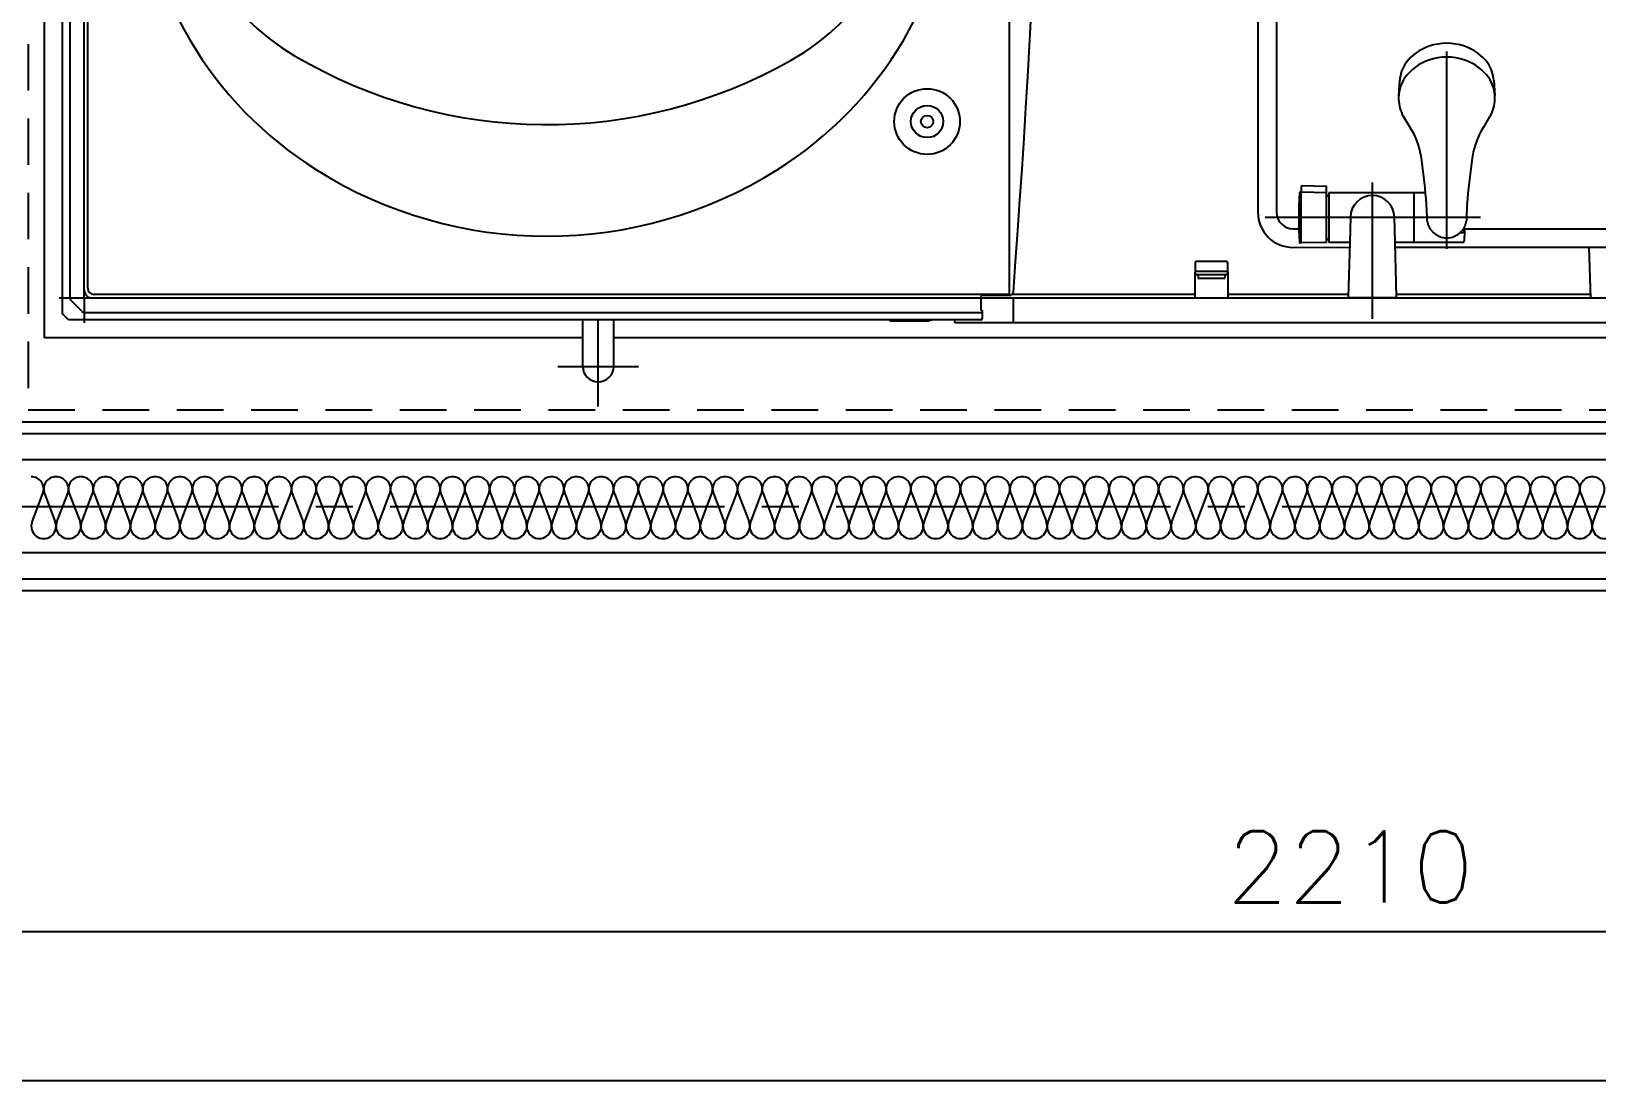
# Model space of a CAD drawing. Header units: millimetres. Extents: x 8300 to 98248, y -10383 to 40000.
# Drawn here: x 27130 to 28394, y 11837 to 12683 of the extents above; entities that cross this region are included whole.
import ezdxf
from ezdxf.enums import TextEntityAlignment as Align

# ---------------------------------------------------------------- set-up
doc = ezdxf.new("R2010")
doc.units = ezdxf.units.MM
doc.header["$LTSCALE"] = 300
doc.linetypes.add('CADEWA_LINE5', pattern=[1.2, 0.9, -0.1, 0.1, -0.1])
doc.linetypes.add('DASH-S', pattern=[0.2, 0.125, -0.075])
doc.layers.add('K建0_壁', color=7, linetype='CONTINUOUS')
doc.styles.add('txt2', font='txt.shx', dxfattribs={"width": 1.197332, "bigfont": 'extfont2'})

msp = doc.modelspace()

# ---------------------------------------------------------------- linework, layer by layer
at = {"layer": 'K建0_壁', "color": 250, "linetype": 'Continuous', "lineweight": -3}
for p, q in [((27141, 12436), (27141, 14100)), ((27155.5, 12455.5), (27155.5, 14080.5)), ((27161.5, 14067.6), (27161.5, 12468.4)), ((27173, 12468), (27173, 14068)), ((27920, 12471), (27920, 14065)), ((27176, 12476), (27176, 14060)), ((28120.5, 12741.4), (28120.5, 12537.3)), ((28135.5, 12741.2), (28135.5, 12537.5)), ((28273, 12507.7), (28273, 12667)), ((28234.2, 12631.6), (28235.1, 12643.8)), ((28310.9, 12643.8), (28311.8, 12631.6)), ((28237.9, 12614.7), (28243.2, 12606)), ((28302.8, 12606), (28308.1, 12614.7)), ((28213, 12451.3), (28213, 12561.4)), ((28154.5, 12553.4), (28155.2, 12553.4)), ((28155.5, 12558.2), (28155.5, 12553.1)), ((28155.5, 12512.9), (28155.5, 12553.1)), ((28175.7, 12558.1), (28155.8, 12558.5)), ((28175.7, 12553), (28155.8, 12553.4)), ((28176, 12552.7), (28176, 12557.8)), ((28249.7, 12553), (28177.7, 12553)), ((28246.7, 12513), (28246.7, 12553)), ((28255.8, 12553), (28249.7, 12553)), ((28300.1, 12533), (28126.4, 12533)), ((28149, 12524), (28153.7, 12524)), ((28195.2, 12533.5), (28194.7, 12513)), ((28231.3, 12513), (28230.8, 12533.5)), ((28286.5, 12524), (28457.5, 12524)), ((28155.2, 12512.6), (28154.5, 12512.6)), ((28175.7, 12513), (28155.8, 12512.6)), ((28177.7, 12515.5), (28177.7, 12513)), ((28194.7, 12513), (28177.7, 12513)), ((28194.7, 12513), (28193.5, 12469)), ((28285.8, 12513), (28231.3, 12513)), ((28232.5, 12469), (28231.3, 12513)), ((28284, 12521.1), (28285.1, 12521.1)), ((28285.1, 12521.1), (28285.8, 12521.1)), ((28287.4, 12522), (28287.3, 12522)), ((28095.2, 12497.5), (28070.8, 12497.5)), ((28148.8, 12509), (28194.6, 12509.1)), ((28231.4, 12509.1), (28387.8, 12509.1)), ((28389.3, 12468), (28387.8, 12509.1)), ((28387.8, 12509.1), (28432.8, 12509.1)), ((28069.7, 12489.3), (28069.7, 12488)), ((28069.7, 12488), (28070.7, 12487)), ((28069.7, 12488), (28069.7, 12468.2)), ((28070.7, 12487), (28095.3, 12487)), ((28072.2, 12486.2), (28072.2, 12485)), ((28072.2, 12485), (28072.2, 12484.8)), ((28093.8, 12486.2), (28093.8, 12485)), ((28093.8, 12485), (28093.8, 12484.8)), ((28095.3, 12489.5), (28096.1, 12489.5)), ((28095.3, 12487), (28096.3, 12488)), ((28096.3, 12489.3), (28096.3, 12488)), ((28096.3, 12488), (28096.3, 12468.2)), ((27922.9, 12472.2), (27921.3, 12470.7)), ((28093, 12484), (28073, 12484)), ((27173, 12468), (27153, 12468)), ((27171.3, 12457.4), (27162.4, 12466.3)), ((27173, 12468), (27173, 12448)), ((27923, 12468), (27173, 12468)), ((27920, 12471), (27181, 12471)), ((27898, 12470.4), (27896.6, 12469)), ((27896.6, 12469), (27897, 12468.7)), ((27897, 12468.7), (27897, 12458.7)), ((27898, 12470.4), (27920.6, 12470.4)), ((28069.7, 12471), (27921.6, 12471)), ((27923, 12468), (27923, 12448)), ((28973, 12468), (27923, 12468)), ((28069.9, 12468), (28069.7, 12468.2)), ((28096.3, 12468.2), (28096.1, 12468)), ((28193.6, 12471), (28096.3, 12471)), ((28194, 12468.5), (28195, 12468.5)), ((28195, 12468.5), (28231, 12468.5)), ((28195, 12468), (28195, 12468.5)), ((28231, 12468.5), (28232, 12468.5)), ((28231, 12468.5), (28231, 12468)), ((28389.2, 12471), (28232.4, 12471)), ((27160.5, 12450.5), (27155.5, 12455.5)), ((27897, 12450.5), (27160.5, 12450.5)), ((27173.4, 12456.5), (27898, 12456.5)), ((27575.5, 12413), (27575.5, 12450.5)), ((27588, 12380.5), (27588, 12450.5)), ((27600.5, 12413), (27600.5, 12450.5)), ((27823.5, 12450.5), (27823.5, 12449.8)), ((27823.5, 12449.8), (27855, 12449.8)), ((27858.8, 12450.5), (27855, 12449.8)), ((27876, 12448), (27876, 12450.5)), ((29193, 12448), (27876, 12448)), ((27897, 12458.7), (27898, 12458)), ((27898, 12458), (27898, 12451.5)), ((27575.5, 12436), (27141, 12436)), ((29205, 12436), (27600.5, 12436)), ((27555.5, 12413), (27620.5, 12413)), ((29241.5, 12358.5), (22650, 12358.5)), ((29962.5, 12337.5), (22650, 12337.5)), ((27131.1, 12287.5), (27139.8, 12310.4)), ((27141.1, 12310.4), (27149.8, 12287.5)), ((27151.1, 12287.5), (27159.8, 12310.4)), ((27161.1, 12310.4), (27169.8, 12287.5)), ((27171.1, 12287.5), (27179.8, 12310.4)), ((27181.1, 12310.4), (27189.8, 12287.5)), ((27191.1, 12287.5), (27199.8, 12310.4)), ((27201.1, 12310.4), (27209.8, 12287.5)), ((27211.1, 12287.5), (27219.8, 12310.4)), ((27221.1, 12310.4), (27229.8, 12287.5)), ((27231.1, 12287.5), (27239.8, 12310.4)), ((27241.1, 12310.4), (27249.8, 12287.5)), ((27251.1, 12287.5), (27259.8, 12310.4)), ((27261.1, 12310.4), (27269.8, 12287.5)), ((27271.1, 12287.5), (27279.8, 12310.4)), ((27281.1, 12310.4), (27289.8, 12287.5)), ((27291.1, 12287.5), (27299.8, 12310.4)), ((27301.1, 12310.4), (27309.8, 12287.5)), ((27311.1, 12287.5), (27319.8, 12310.4)), ((27321.1, 12310.4), (27329.8, 12287.5)), ((27331.1, 12287.5), (27339.8, 12310.4)), ((27341.1, 12310.4), (27349.8, 12287.5)), ((27351.1, 12287.5), (27359.8, 12310.4)), ((27361.1, 12310.4), (27369.8, 12287.5)), ((27371.1, 12287.5), (27379.8, 12310.4)), ((27381.1, 12310.4), (27389.8, 12287.5)), ((27391.1, 12287.5), (27399.8, 12310.4)), ((27401.1, 12310.4), (27409.8, 12287.5)), ((27411.1, 12287.5), (27419.8, 12310.4)), ((27421.1, 12310.4), (27429.8, 12287.5)), ((27431.1, 12287.5), (27439.8, 12310.4)), ((27441.1, 12310.4), (27449.8, 12287.5)), ((27451.1, 12287.5), (27459.8, 12310.4)), ((27461.1, 12310.4), (27469.8, 12287.5)), ((27471.1, 12287.5), (27479.8, 12310.4)), ((27481.1, 12310.4), (27489.8, 12287.5)), ((27491.1, 12287.5), (27499.8, 12310.4)), ((27501.1, 12310.4), (27509.8, 12287.5)), ((27511.1, 12287.5), (27519.8, 12310.4)), ((27521.1, 12310.4), (27529.8, 12287.5)), ((27531.1, 12287.5), (27539.8, 12310.4)), ((27541.1, 12310.4), (27549.8, 12287.5)), ((27551.1, 12287.5), (27559.8, 12310.4)), ((27561.1, 12310.4), (27569.8, 12287.5)), ((27571.1, 12287.5), (27579.8, 12310.4)), ((27581.1, 12310.4), (27589.8, 12287.5)), ((27591.1, 12287.5), (27599.8, 12310.4)), ((27601.1, 12310.4), (27609.8, 12287.5)), ((27611.1, 12287.5), (27619.8, 12310.4)), ((27621.1, 12310.4), (27629.8, 12287.5)), ((27631.1, 12287.5), (27639.8, 12310.4)), ((27641.1, 12310.4), (27649.8, 12287.5)), ((27651.1, 12287.5), (27659.8, 12310.4)), ((27661.1, 12310.4), (27669.8, 12287.5)), ((27671.1, 12287.5), (27679.8, 12310.4)), ((27681.1, 12310.4), (27689.8, 12287.5)), ((27691.1, 12287.5), (27699.8, 12310.4)), ((27701.1, 12310.4), (27709.8, 12287.5)), ((27711.1, 12287.5), (27719.8, 12310.4)), ((27721.1, 12310.4), (27729.8, 12287.5)), ((27731.1, 12287.5), (27739.8, 12310.4)), ((27741.1, 12310.4), (27749.8, 12287.5)), ((27751.1, 12287.5), (27759.8, 12310.4)), ((27761.1, 12310.4), (27769.8, 12287.5)), ((27771.1, 12287.5), (27779.8, 12310.4)), ((27781.1, 12310.4), (27789.8, 12287.5)), ((27791.1, 12287.5), (27799.8, 12310.4)), ((27801.1, 12310.4), (27809.8, 12287.5)), ((27811.1, 12287.5), (27819.8, 12310.4)), ((27821.1, 12310.4), (27829.8, 12287.5)), ((27831.1, 12287.5), (27839.8, 12310.4)), ((27841.1, 12310.4), (27849.8, 12287.5)), ((27851.1, 12287.5), (27859.8, 12310.4)), ((27861.1, 12310.4), (27869.8, 12287.5)), ((27871.1, 12287.5), (27879.8, 12310.4)), ((27881.1, 12310.4), (27889.8, 12287.5)), ((27891.1, 12287.5), (27899.8, 12310.4)), ((27901.1, 12310.4), (27909.8, 12287.5)), ((27911.1, 12287.5), (27919.8, 12310.4)), ((27921.1, 12310.4), (27929.8, 12287.5)), ((27931.1, 12287.5), (27939.8, 12310.4)), ((27941.1, 12310.4), (27949.8, 12287.5)), ((27951.1, 12287.5), (27959.8, 12310.4)), ((27961.1, 12310.4), (27969.8, 12287.5)), ((27971.1, 12287.5), (27979.8, 12310.4)), ((27981.1, 12310.4), (27989.8, 12287.5)), ((27991.1, 12287.5), (27999.8, 12310.4)), ((28001.1, 12310.4), (28009.8, 12287.5)), ((28011.1, 12287.5), (28019.8, 12310.4)), ((28021.1, 12310.4), (28029.8, 12287.5)), ((28031.1, 12287.5), (28039.8, 12310.4)), ((28041.1, 12310.4), (28049.8, 12287.5)), ((28051.1, 12287.5), (28059.8, 12310.4)), ((28061.1, 12310.4), (28069.8, 12287.5)), ((28071.1, 12287.5), (28079.8, 12310.4)), ((28081.1, 12310.4), (28089.8, 12287.5)), ((28091.1, 12287.5), (28099.8, 12310.4)), ((28101.1, 12310.4), (28109.8, 12287.5)), ((28111.1, 12287.5), (28119.8, 12310.4)), ((28121.1, 12310.4), (28129.8, 12287.5)), ((28131.1, 12287.5), (28139.8, 12310.4)), ((28141.1, 12310.4), (28149.8, 12287.5)), ((28151.1, 12287.5), (28159.8, 12310.4)), ((28161.1, 12310.4), (28169.8, 12287.5)), ((28171.1, 12287.5), (28179.8, 12310.4)), ((28181.1, 12310.4), (28189.8, 12287.5)), ((28191.1, 12287.5), (28199.8, 12310.4)), ((28201.1, 12310.4), (28209.8, 12287.5)), ((28211.1, 12287.5), (28219.8, 12310.4)), ((28221.1, 12310.4), (28229.8, 12287.5)), ((28231.1, 12287.5), (28239.8, 12310.4)), ((28241.1, 12310.4), (28249.8, 12287.5)), ((28251.1, 12287.5), (28259.8, 12310.4)), ((28261.1, 12310.4), (28269.8, 12287.5)), ((28271.1, 12287.5), (28279.8, 12310.4)), ((28281.1, 12310.4), (28289.8, 12287.5)), ((28291.1, 12287.5), (28299.8, 12310.4)), ((28301.1, 12310.4), (28309.8, 12287.5)), ((28311.1, 12287.5), (28319.8, 12310.4)), ((28321.1, 12310.4), (28329.8, 12287.5)), ((28331.1, 12287.5), (28339.8, 12310.4)), ((28341.1, 12310.4), (28349.8, 12287.5)), ((28351.1, 12287.5), (28359.8, 12310.4)), ((28361.1, 12310.4), (28369.8, 12287.5)), ((28371.1, 12287.5), (28379.8, 12310.4)), ((28381.1, 12310.4), (28389.8, 12287.5)), ((28391.1, 12287.5), (28399.8, 12310.4)), ((29962.5, 12262.5), (22650, 12262.5)), ((22650, 12241.5), (29941.5, 12241.5)), ((29289.5, 11956.7), (27100.5, 11956.7)), ((29289.5, 11836.7), (22610.5, 11836.7))]:
    msp.add_line(p, q, dxfattribs=at)
at = {"layer": 'K建0_壁', "color": 250, "linetype": 'Continuous', "lineweight": -3, "ltscale": 0.3}
for p, q in [((29232, 12368), (22650, 12368)), ((29932, 12232), (22650, 12232))]:
    msp.add_line(p, q, dxfattribs=at)
at = {"layer": 'K建0_壁', "color": 250, "linetype": 'CADEWA_LINE5', "lineweight": -3}
msp.add_line((19860, 12300), (31156, 12300), dxfattribs=at)
at = {"layer": 'K建0_壁', "color": 250, "linetype": 'DASH-S', "lineweight": -3}
msp.add_lwpolyline([(29218, 14113), (27128, 14113), (27128, 12378), (29218, 12378)], close=True, dxfattribs=at)
at = {"layer": 'K建0_壁', "color": 250, "linetype": 'Continuous', "lineweight": -3}
for points in [[(28176, 12513.3), (28176, 12514.5), (28176, 12551.5), (28176, 12552.7)], [(28177.7, 12553), (28177.7, 12550.5), (28177, 12550.5)], [(28177.7, 12550.5), (28177.7, 12515.5), (28177, 12515.5)], [(28287.3, 12514.5), (28287.5, 12522), (28287.4, 12522)], [(28095.3, 12489.5), (28070.7, 12489.5), (28069.9, 12489.5)], [(28070, 12496.7), (28070, 12492.5), (28070, 12489.7)], [(28096, 12496.7), (28096, 12492.5), (28096, 12489.7)]]:
    msp.add_lwpolyline(points, dxfattribs=at)
for radius in [26.5, 13, 5]:
    msp.add_circle((27853.5, 12610.5), radius, dxfattribs=at)
for centre, radius, start, end in [((17351.2, 13268), 10601.8, 355.69881, 4.30119), ((27525.3, 12834.1), 310, 183.2345, 237.9105), ((27444.7, 12835.8), 200, 183.644, 239.4187), ((27567.7, 12834.1), 310, 302.0895, 356.7655), ((27645.1, 12834), 200, 299.5502, 356.3408), ((27546.5, 13008), 400, 239.4187, 299.5502), ((28270.1, 12635.8), 37.2, 107.7385, 144.1089), ((28273, 12616.5), 46, 71.571, 108.5303), ((28273, 12627.7), 45.9, 71.9306, 108.1692), ((28275.9, 12635.8), 37.2, 35.8298, 72.2001), ((28264.2, 12641.3), 29.3, 146.1589, 175.1641), ((28271.5, 12622.3), 40, 109.0785, 144.1153), ((28274.4, 12622.1), 40.2, 35.9629, 70.9997), ((28281.8, 12641.3), 29.3, 4.8359, 33.8411), ((28263.2, 12629.5), 29.1, 146.0534, 175.7384), ((28282.8, 12629.5), 29.1, 4.2616, 33.9466), ((28263.2, 12629.5), 29.1, 175.7384, 181.8935), ((28263.8, 12629.3), 29.7, 181.5279, 209.5172), ((28282.2, 12629.3), 29.7, 330.4828, 358.4721), ((28282.8, 12629.5), 29.1, 358.1065, 4.2616), ((28190.1, 12572.1), 63.1, 6.3114, 32.5471), ((28355.9, 12572.1), 63.1, 147.4529, 173.6886), ((27414.6, 12468.3), 845.5, 5.1118, 7.5244), ((29131.4, 12468.3), 845.5, 172.4756, 174.8882), ((27546.5, 12868), 350, 237.9105, 302.0895), ((28653.6, 12533), 500, 177.7167, 182.2833), ((28154.5, 12552.9), 0.5, 90, 177.7167), ((28155.2, 12553.1), 0.3, 358.8821, 90), ((28155.8, 12558.2), 0.3, 89.2947, 180), ((28155.8, 12553.1), 0.3, 88.8822, 180), ((28175.7, 12557.8), 0.3, 0, 89.2945), ((28175.7, 12552.7), 0.3, 0, 88.8822), ((28177, 12551.5), 1, 180, 269), ((28213, 12533), 17.8, 1.5, 178.5), ((28148.8, 12537.3), 28.3, 180, 270), ((28149, 12537.5), 13.5, 180, 270), ((28055.9, 12528.4), 201.3, 0.5082, 4.3507), ((28490.1, 12528.4), 201.3, 175.6493, 179.4918), ((28272.1, 12532.2), 15, 187.5896, 223.2012), ((28273.9, 12532.2), 15, 316.7988, 352.4104), ((28286, 12522), 1.5, 60.8185, 84.8272), ((28286, 12522), 1.5, 1.9469, 60.8185), ((28154.5, 12513.1), 0.5, 182.2815, 270.0015), ((28155.2, 12512.9), 0.3, 270, 1.1179), ((28155.8, 12512.9), 0.3, 180, 271.1178), ((28175.7, 12513.3), 0.3, 271.1178, 0), ((28177, 12514.5), 1, 91, 180), ((28272.4, 12531.9), 15, 221.7642, 241.2706), ((28272.1, 12530.4), 13.6, 239.2169, 259.8155), ((28273, 12534.5), 17.8, 259.2406, 269.8981), ((28273, 12534.5), 17.8, 270.1019, 280.7594), ((28273.9, 12530.4), 13.6, 280.1845, 300.7831), ((28273.6, 12531.9), 15, 298.7294, 318.2358), ((28285.8, 12523.1), 2.03, 268.7747, 305.8675), ((28285.8, 12514.5), 1.5, 270, 358.5679), ((28286.5, 12522.1), 0.781, 310.414, 351.2477), ((28286, 12522), 1.5, 358.8011, 1.9469), ((28070.8, 12496.7), 0.8, 90, 180), ((28095.2, 12496.7), 0.8, 0, 90), ((28069.9, 12489.3), 0.2, 90, 180), ((28070.2, 12489.7), 0.2, 180, 270), ((28071.4, 12486.2), 0.8, 0, 90), ((28073, 12484.8), 0.8, 180, 270), ((28093, 12484.8), 0.8, 270, 0), ((28094.6, 12486.2), 0.8, 90, 180), ((28095.8, 12489.7), 0.2, 270, 0), ((28096.1, 12489.3), 0.2, 0, 90), ((27180, 12475), 7, 180, 270), ((27181, 12476), 5, 180, 270), ((27922.1, 12472.9), 1, 315, 355.6988), ((27164.5, 12468.4), 3, 180, 225), ((27920.6, 12471.4), 1, 270, 315), ((28194, 12469), 0.5, 178.5, 270), ((28232, 12469), 0.5, 270, 1.5), ((27173.4, 12459.5), 3, 225, 270), ((27897, 12451.5), 1, 270, 0), ((27588, 12413), 12.5, 180, 0), ((27130.4, 12314), 10, 339.2034, 90), ((27150.4, 12314), 10, 90, 200.7966), ((27150.4, 12314), 10, 339.2034, 90), ((27170.4, 12314), 10, 90, 200.7966), ((27170.4, 12314), 10, 339.2034, 90), ((27190.4, 12314), 10, 90, 200.7966), ((27190.4, 12314), 10, 339.2034, 90), ((27210.4, 12314), 10, 90, 200.7966), ((27210.4, 12314), 10, 339.2034, 90), ((27230.4, 12314), 10, 90, 200.7966), ((27230.4, 12314), 10, 339.2034, 90), ((27250.4, 12314), 10, 90, 200.7966), ((27250.4, 12314), 10, 339.2034, 90), ((27270.4, 12314), 10, 90, 200.7966), ((27270.4, 12314), 10, 339.2034, 90), ((27290.4, 12314), 10, 90, 200.7966), ((27290.4, 12314), 10, 339.2034, 90), ((27310.4, 12314), 10, 90, 200.7966), ((27310.4, 12314), 10, 339.2034, 90), ((27330.4, 12314), 10, 90, 200.7966), ((27330.4, 12314), 10, 339.2034, 90), ((27350.4, 12314), 10, 90, 200.7966), ((27350.4, 12314), 10, 339.2034, 90), ((27370.4, 12314), 10, 90, 200.7966), ((27370.4, 12314), 10, 339.2034, 90), ((27390.4, 12314), 10, 90, 200.7966), ((27390.4, 12314), 10, 339.2034, 90), ((27410.4, 12314), 10, 90, 200.7966), ((27410.4, 12314), 10, 339.2034, 90), ((27430.4, 12314), 10, 90, 200.7966), ((27430.4, 12314), 10, 339.2034, 90), ((27450.4, 12314), 10, 90, 200.7966), ((27450.4, 12314), 10, 339.2034, 90), ((27470.4, 12314), 10, 90, 200.7966), ((27470.4, 12314), 10, 339.2034, 90), ((27490.4, 12314), 10, 90, 200.7966), ((27490.4, 12314), 10, 339.2034, 90), ((27510.4, 12314), 10, 90, 200.7966), ((27510.4, 12314), 10, 339.2034, 90), ((27530.4, 12314), 10, 90, 200.7966), ((27530.4, 12314), 10, 339.2034, 90), ((27550.4, 12314), 10, 90, 200.7966), ((27550.4, 12314), 10, 339.2034, 90), ((27570.4, 12314), 10, 90, 200.7966), ((27570.4, 12314), 10, 339.2034, 90), ((27590.4, 12314), 10, 90, 200.7966), ((27590.4, 12314), 10, 339.2034, 90), ((27610.4, 12314), 10, 90, 200.7966), ((27610.4, 12314), 10, 339.2034, 90), ((27630.4, 12314), 10, 90, 200.7966), ((27630.4, 12314), 10, 339.2034, 90), ((27650.4, 12314), 10, 90, 200.7966), ((27650.4, 12314), 10, 339.2034, 90), ((27670.4, 12314), 10, 90, 200.7966), ((27670.4, 12314), 10, 339.2034, 90), ((27690.4, 12314), 10, 90, 200.7966), ((27690.4, 12314), 10, 339.2034, 90), ((27710.4, 12314), 10, 90, 200.7966), ((27710.4, 12314), 10, 339.2034, 90), ((27730.4, 12314), 10, 90, 200.7966), ((27730.4, 12314), 10, 339.2034, 90), ((27750.4, 12314), 10, 90, 200.7966), ((27750.4, 12314), 10, 339.2034, 90), ((27770.4, 12314), 10, 90, 200.7966), ((27770.4, 12314), 10, 339.2034, 90), ((27790.4, 12314), 10, 90, 200.7966), ((27790.4, 12314), 10, 339.2034, 90), ((27810.4, 12314), 10, 90, 200.7966), ((27810.4, 12314), 10, 339.2034, 90), ((27830.4, 12314), 10, 90, 200.7966), ((27830.4, 12314), 10, 339.2034, 90), ((27850.4, 12314), 10, 90, 200.7966), ((27850.4, 12314), 10, 339.2034, 90), ((27870.4, 12314), 10, 90, 200.7966), ((27870.4, 12314), 10, 339.2034, 90), ((27890.4, 12314), 10, 90, 200.7966), ((27890.4, 12314), 10, 339.2034, 90), ((27910.4, 12314), 10, 90, 200.7966), ((27910.4, 12314), 10, 339.2034, 90), ((27930.4, 12314), 10, 90, 200.7966), ((27930.4, 12314), 10, 339.2034, 90), ((27950.4, 12314), 10, 90, 200.7966), ((27950.4, 12314), 10, 339.2034, 90), ((27970.4, 12314), 10, 90, 200.7966), ((27970.4, 12314), 10, 339.2034, 90), ((27990.4, 12314), 10, 90, 200.7966), ((27990.4, 12314), 10, 339.2034, 90), ((28010.4, 12314), 10, 90, 200.7966), ((28010.4, 12314), 10, 339.2034, 90), ((28030.4, 12314), 10, 90, 200.7966), ((28030.4, 12314), 10, 339.2034, 90), ((28050.4, 12314), 10, 90, 200.7966), ((28050.4, 12314), 10, 339.2034, 90), ((28070.4, 12314), 10, 90, 200.7966), ((28070.4, 12314), 10, 339.2034, 90), ((28090.4, 12314), 10, 90, 200.7966), ((28090.4, 12314), 10, 339.2034, 90), ((28110.4, 12314), 10, 90, 200.7966), ((28110.4, 12314), 10, 339.2034, 90), ((28130.4, 12314), 10, 90, 200.7966), ((28130.4, 12314), 10, 339.2034, 90), ((28150.4, 12314), 10, 90, 200.7966), ((28150.4, 12314), 10, 339.2034, 90), ((28170.4, 12314), 10, 90, 200.7966), ((28170.4, 12314), 10, 339.2034, 90), ((28190.4, 12314), 10, 90, 200.7966), ((28190.4, 12314), 10, 339.2034, 90), ((28210.4, 12314), 10, 90, 200.7966), ((28210.4, 12314), 10, 339.2034, 90), ((28230.4, 12314), 10, 90, 200.7966), ((28230.4, 12314), 10, 339.2034, 90), ((28250.4, 12314), 10, 90, 200.7966), ((28250.4, 12314), 10, 339.2034, 90), ((28270.4, 12314), 10, 90, 200.7966), ((28270.4, 12314), 10, 339.2034, 90), ((28290.4, 12314), 10, 90, 200.7966), ((28290.4, 12314), 10, 339.2034, 90), ((28310.4, 12314), 10, 90, 200.7966), ((28310.4, 12314), 10, 339.2034, 90), ((28330.4, 12314), 10, 90, 200.7966), ((28330.4, 12314), 10, 339.2034, 90), ((28350.4, 12314), 10, 90, 200.7966), ((28350.4, 12314), 10, 339.2034, 90), ((28370.4, 12314), 10, 90, 200.7966), ((28370.4, 12314), 10, 339.2034, 90), ((28390.4, 12314), 10, 90, 200.7966), ((28390.4, 12314), 10, 339.2034, 90), ((27140.4, 12284), 10, 159.2034, 20.7966), ((27160.4, 12284), 10, 159.2034, 20.7966), ((27180.4, 12284), 10, 159.2034, 20.7966), ((27200.4, 12284), 10, 159.2034, 20.7966), ((27220.4, 12284), 10, 159.2034, 20.7966), ((27240.4, 12284), 10, 159.2034, 20.7966), ((27260.4, 12284), 10, 159.2034, 20.7966), ((27280.4, 12284), 10, 159.2034, 20.7966), ((27300.4, 12284), 10, 159.2034, 20.7966), ((27320.4, 12284), 10, 159.2034, 20.7966), ((27340.4, 12284), 10, 159.2034, 20.7966), ((27360.4, 12284), 10, 159.2034, 20.7966), ((27380.4, 12284), 10, 159.2034, 20.7966), ((27400.4, 12284), 10, 159.2034, 20.7966), ((27420.4, 12284), 10, 159.2034, 20.7966), ((27440.4, 12284), 10, 159.2034, 20.7966), ((27460.4, 12284), 10, 159.2034, 20.7966), ((27480.4, 12284), 10, 159.2034, 20.7966), ((27500.4, 12284), 10, 159.2034, 20.7966), ((27520.4, 12284), 10, 159.2034, 20.7966), ((27540.4, 12284), 10, 159.2034, 20.7966), ((27560.4, 12284), 10, 159.2034, 20.7966), ((27580.4, 12284), 10, 159.2034, 20.7966), ((27600.4, 12284), 10, 159.2034, 20.7966), ((27620.4, 12284), 10, 159.2034, 20.7966), ((27640.4, 12284), 10, 159.2034, 20.7966), ((27660.4, 12284), 10, 159.2034, 20.7966), ((27680.4, 12284), 10, 159.2034, 20.7966), ((27700.4, 12284), 10, 159.2034, 20.7966), ((27720.4, 12284), 10, 159.2034, 20.7966), ((27740.4, 12284), 10, 159.2034, 20.7966), ((27760.4, 12284), 10, 159.2034, 20.7966), ((27780.4, 12284), 10, 159.2034, 20.7966), ((27800.4, 12284), 10, 159.2034, 20.7966), ((27820.4, 12284), 10, 159.2034, 20.7966), ((27840.4, 12284), 10, 159.2034, 20.7966), ((27860.4, 12284), 10, 159.2034, 20.7966), ((27880.4, 12284), 10, 159.2034, 20.7966), ((27900.4, 12284), 10, 159.2034, 20.7966), ((27920.4, 12284), 10, 159.2034, 20.7966), ((27940.4, 12284), 10, 159.2034, 20.7966), ((27960.4, 12284), 10, 159.2034, 20.7966), ((27980.4, 12284), 10, 159.2034, 20.7966), ((28000.4, 12284), 10, 159.2034, 20.7966), ((28020.4, 12284), 10, 159.2034, 20.7966), ((28040.4, 12284), 10, 159.2034, 20.7966), ((28060.4, 12284), 10, 159.2034, 20.7966), ((28080.4, 12284), 10, 159.2034, 20.7966), ((28100.4, 12284), 10, 159.2034, 20.7966), ((28120.4, 12284), 10, 159.2034, 20.7966), ((28140.4, 12284), 10, 159.2034, 20.7966), ((28160.4, 12284), 10, 159.2034, 20.7966), ((28180.4, 12284), 10, 159.2034, 20.7966), ((28200.4, 12284), 10, 159.2034, 20.7966), ((28220.4, 12284), 10, 159.2034, 20.7966), ((28240.4, 12284), 10, 159.2034, 20.7966), ((28260.4, 12284), 10, 159.2034, 20.7966), ((28280.4, 12284), 10, 159.2034, 20.7966), ((28300.4, 12284), 10, 159.2034, 20.7966), ((28320.4, 12284), 10, 159.2034, 20.7966), ((28340.4, 12284), 10, 159.2034, 20.7966), ((28360.4, 12284), 10, 159.2034, 20.7966), ((28380.4, 12284), 10, 159.2034, 20.7966), ((28400.4, 12284), 10, 159.2034, 20.7966)]:
    msp.add_arc(centre, radius, start, end, dxfattribs=at)

# ---------------------------------------------------------------- texts
at = {"layer": 'K建0_壁', "color": 250, "lineweight": -3, "style": 'txt2', "width": 1.013158}
msp.add_text('2210', height=57.6, dxfattribs=at).set_placement((28195, 12009.2), align=Align.MIDDLE_CENTER)

doc.saveas('drawing.dxf')
